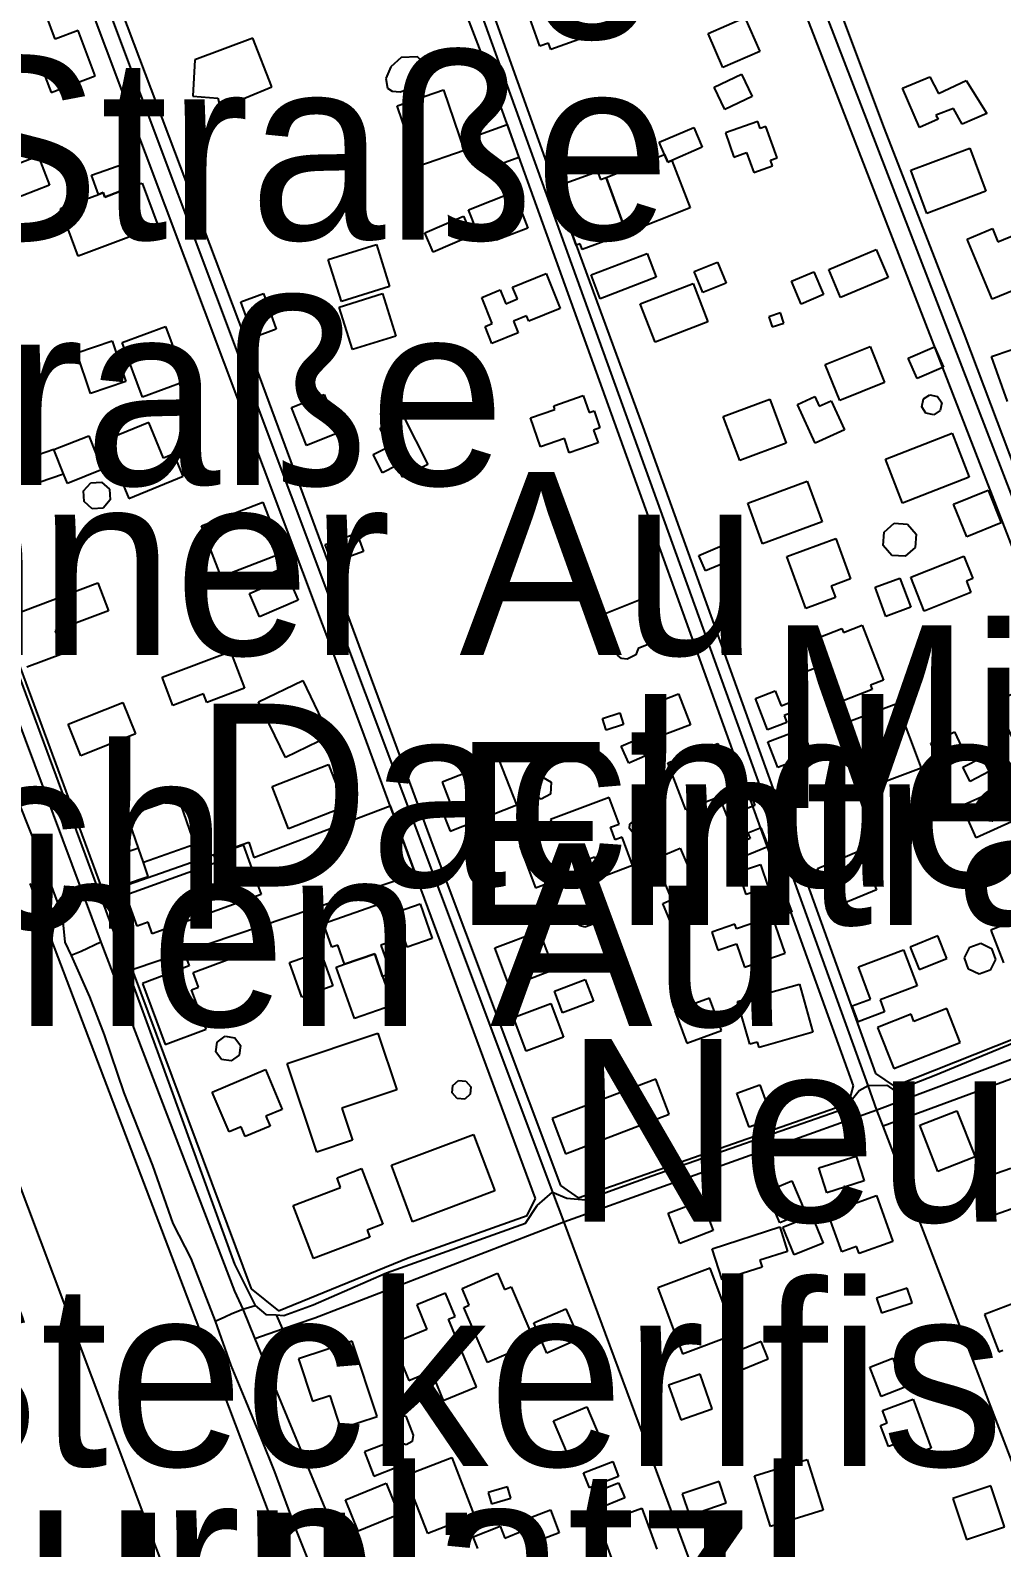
# Model space of a CAD drawing. Extents: x -3657 to 4700, y -7332 to 8131.
# Drawn here: x 1383.2 to 1614.1, y 2759.5 to 3119.9 of the extents above; entities that cross this region are included whole.
import ezdxf

# ---------------------------------------------------------------- set-up
doc = ezdxf.new("R2010")
doc.units = 0
for name, color, linetype in [('OSM_BUILDING_DETACHED', 9, 'CONTINUOUS'), ('OSM_BUILDING_GARAGE', 9, 'CONTINUOUS'), ('OSM_BUILDING_HOUSE', 9, 'CONTINUOUS'), ('OSM_BUILDING_SEMIDETACHED_HOUSE', 9, 'CONTINUOUS'), ('OSM_BUILDING_YES', 9, 'CONTINUOUS'), ('OSM_HIGHWAY_FOOTWAY', 8, 'CONTINUOUS'), ('OSM_HIGHWAY_RESIDENTIAL', 8, 'CONTINUOUS'), ('OSM_HIGHWAY_TERTIARY', 8, 'CONTINUOUS'), ('OSM_LABELS', 8, 'CONTINUOUS'), ('OSM_LANDUSE_COMMERCIAL', 3, 'CONTINUOUS'), ('OSM_LEISURE_GARDEN', 3, 'CONTINUOUS'), ('OSM_LEISURE_SWIMMING_POOL', 3, 'CONTINUOUS'), ('OSM_NATURAL_WATER', 4, 'CONTINUOUS'), ('OSM_WATERWAY_DRAIN', 4, 'CONTINUOUS'), ('OSM_WATERWAY_RIVER', 4, 'CONTINUOUS')]:
    doc.layers.add(name, color=color, linetype=linetype)

msp = doc.modelspace()

# ---------------------------------------------------------------- linework, layer by layer
at = {"layer": 'OSM_BUILDING_DETACHED'}
for p, q in [((1399.388716, 3080.882725), (1400.556723, 3081.316385)), ((1400.556723, 3081.316385), (1400.951115, 3080.271153)), ((1400.951115, 3080.271153), (1408.945138, 3083.295655)), ((1408.945138, 3083.295655), (1409.794597, 3083.573642)), ((1409.794597, 3083.573642), (1413.617166, 3073.33259)), ((1390.416298, 3077.535758), (1399.388716, 3080.882725)), ((1394.625674, 3066.249473), (1390.416298, 3077.535758)), ((1413.617166, 3073.33259), (1394.625674, 3066.249473)), ((1406.222316, 2933.404894), (1418.372623, 2937.641421)), ((1418.372623, 2937.641421), (1422.255867, 2926.510808)), ((1408.937553, 2925.61013), (1406.222316, 2933.404894)), ((1422.255867, 2926.510808), (1410.090391, 2922.263162)), ((1410.090391, 2922.263162), (1408.937553, 2925.61013)), ((1469.02924, 2850.375642), (1488.559229, 2857.681149)), ((1488.559229, 2857.681149), (1493.595311, 2844.237682)), ((1474.065323, 2836.932176), (1469.02924, 2850.375642)), ((1493.595311, 2844.237682), (1474.065323, 2836.932176))]:
    msp.add_line(p, q, dxfattribs=at)
at = {"layer": 'OSM_BUILDING_GARAGE'}
for p, q in [((1532.67804, 3093.292079), (1540.876843, 3096.828078)), ((1540.876843, 3096.828078), (1542.917063, 3092.102293)), ((1533.937061, 3090.378772), (1532.67804, 3093.292079)), ((1542.917063, 3092.102293), (1535.658734, 3088.966596)), ((1397.765641, 3085.463956), (1407.003515, 3088.677489)), ((1407.003515, 3088.677489), (1408.945138, 3083.295655)), ((1534.725845, 3088.566295), (1533.937061, 3090.378772)), ((1535.658734, 3088.966596), (1534.725845, 3088.566295)), ((1399.388716, 3080.882725), (1397.765641, 3085.463956)), ((1400.556723, 3081.316385), (1399.388716, 3080.882725)), ((1400.951115, 3080.271153), (1400.556723, 3081.316385)), ((1408.945138, 3083.295655), (1400.951115, 3080.271153)), ((1516.507969, 3061.812795), (1529.818698, 3066.883284)), ((1529.818698, 3066.883284), (1531.98027, 3061.212343)), ((1518.677125, 3056.130734), (1516.507969, 3061.812795)), ((1531.98027, 3061.212343), (1518.677125, 3056.130734)), ((1408.937553, 2925.61013), (1403.56017, 2923.764294)), ((1403.56017, 2923.764294), (1405.865846, 2917.081479)), ((1410.090391, 2922.263162), (1408.937553, 2925.61013)), ((1405.865846, 2917.081479), (1411.235645, 2918.927314)), ((1411.235645, 2918.927314), (1410.090391, 2922.263162)), ((1551.115866, 2867.488541), (1556.599431, 2869.467811)), ((1556.599431, 2869.467811), (1559.519449, 2861.395059)), ((1554.043468, 2859.41579), (1551.115866, 2867.488541)), ((1559.519449, 2861.395059), (1554.043468, 2859.41579))]:
    msp.add_line(p, q, dxfattribs=at)
at = {"layer": 'OSM_BUILDING_HOUSE'}
for p, q in [((1590.494389, 3106.101734), (1596.986688, 3108.792652)), ((1596.986688, 3108.792652), (1599.08, 3104.88971)), ((1599.08, 3104.88971), (1605.648143, 3107.980929)), ((1605.648143, 3107.980929), (1610.578043, 3100.074969)), ((1594.536907, 3096.750241), (1590.494389, 3106.101734)), ((1602.59919, 3101.320353), (1598.397398, 3099.719146)), ((1598.397398, 3099.719146), (1598.951064, 3098.807347)), ((1604.700085, 3097.606442), (1602.59919, 3101.320353)), ((1610.578043, 3100.074969), (1604.700085, 3097.606442)), ((1598.951064, 3098.807347), (1594.536907, 3096.750241))]:
    msp.add_line(p, q, dxfattribs=at)
at = {"layer": 'OSM_BUILDING_SEMIDETACHED_HOUSE'}
for p, q in [((1520.042328, 3084.952459), (1533.937061, 3090.378772)), ((1533.937061, 3090.378772), (1534.725845, 3088.566295)), ((1534.725845, 3088.566295), (1535.658734, 3088.966596)), ((1535.658734, 3088.966596), (1540.027383, 3077.680311)), ((1509.45442, 3083.240058), (1518.04003, 3086.375754)), ((1518.04003, 3086.375754), (1518.7378, 3084.474321)), ((1518.7378, 3084.474321), (1520.042328, 3084.952459)), ((1520.042328, 3084.952459), (1524.888798, 3071.686905)), ((1524.888798, 3071.686905), (1520.042328, 3084.952459)), ((1510.523829, 3080.32675), (1509.45442, 3083.240058)), ((1508.969014, 3079.759656), (1510.523829, 3080.32675)), ((1512.97361, 3068.829195), (1508.969014, 3079.759656)), ((1540.027383, 3077.680311), (1524.888798, 3071.686905)), ((1524.888798, 3071.686905), (1514.407073, 3067.85068)), ((1513.921667, 3069.173899), (1512.97361, 3068.829195)), ((1514.407073, 3067.85068), (1513.921667, 3069.173899))]:
    msp.add_line(p, q, dxfattribs=at)
at = {"layer": 'OSM_BUILDING_YES'}
for p, q in [((1511.380873, 3127.362204), (1514.710451, 3118.099667)), ((1389.134524, 3117.777202), (1386.836433, 3123.926281)), ((1504.319739, 3116.131517), (1501.551411, 3123.837325)), ((1544.282266, 3119.078182), (1553.065072, 3122.903288)), ((1553.065072, 3122.903288), (1556.584263, 3114.841656)), ((1394.572583, 3119.823188), (1389.134524, 3117.777202)), ((1398.622686, 3109.026161), (1394.572583, 3119.823188)), ((1436.097509, 3118.04407), (1422.278621, 3112.840147)), ((1440.648186, 3106.479797), (1436.097509, 3118.04407)), ((1514.710451, 3118.099667), (1506.913625, 3115.297555)), ((1547.801456, 3111.01655), (1544.282266, 3119.078182)), ((1382.505705, 3112.651116), (1384.955486, 3113.574034)), ((1384.955486, 3113.574034), (1388.133376, 3105.089861)), ((1506.352375, 3116.854284), (1504.319739, 3116.131517)), ((1506.913625, 3115.297555), (1506.352375, 3116.854284)), ((1556.584263, 3114.841656), (1547.801456, 3111.01655)), ((1422.278621, 3112.840147), (1421.846306, 3104.23366)), ((1388.133376, 3105.089861), (1398.622686, 3109.026161)), ((1428.429619, 3101.342592), (1440.648186, 3106.479797)), ((1545.746067, 3106.357483), (1552.245951, 3109.459821)), ((1548.271693, 3101.064604), (1545.746067, 3106.357483)), ((1552.245951, 3109.459821), (1554.779161, 3104.166943)), ((1421.846306, 3104.23366), (1427.777355, 3103.733283)), ((1427.777355, 3103.733283), (1428.429619, 3101.342592)), ((1470.386859, 3101.965283), (1481.407081, 3105.734791)), ((1481.407081, 3105.734791), (1486.35215, 3091.30169)), ((1554.779161, 3104.166943), (1548.271693, 3101.064604)), ((1475.339512, 3087.521062), (1470.386859, 3101.965283)), ((1489.097725, 3094.848808), (1496.507744, 3097.517486)), ((1496.507744, 3097.517486), (1499.336748, 3089.644885)), ((1556.12161, 3098.229134), (1548.408213, 3095.504858)), ((1548.408213, 3095.504858), (1550.440849, 3089.75608)), ((1556.705614, 3096.583449), (1556.12161, 3098.229134)), ((1558.055648, 3097.061587), (1556.705614, 3096.583449)), ((1560.695041, 3089.589288), (1558.055648, 3097.061587)), ((1491.919145, 3086.987327), (1489.097725, 3094.848808)), ((1592.458765, 3086.653742), (1606.497603, 3091.902142)), ((1606.497603, 3091.902142), (1610.33534, 3081.64997)), ((1375.315636, 3086.331277), (1385.054084, 3090.089665)), ((1385.054084, 3090.089665), (1387.761737, 3083.084385)), ((1486.35215, 3091.30169), (1475.339512, 3087.521062)), ((1499.336748, 3089.644885), (1491.919145, 3086.987327)), ((1550.440849, 3089.75608), (1553.459464, 3090.823552)), ((1553.459464, 3090.823552), (1555.13563, 3086.075528)), ((1559.125057, 3089.044433), (1560.695041, 3089.589288)), ((1559.618047, 3087.665616), (1559.125057, 3089.044433)), ((1555.13563, 3086.075528), (1559.618047, 3087.665616)), ((1596.296502, 3076.40157), (1592.458765, 3086.653742)), ((1387.761737, 3083.084385), (1378.015704, 3079.325996)), ((1487.33813, 3077.246651), (1498.108065, 3081.472058)), ((1498.108065, 3081.472058), (1501.475566, 3072.910049)), ((1610.33534, 3081.64997), (1596.296502, 3076.40157)), ((1476.970172, 3071.775861), (1486.14737, 3075.74552)), ((1486.14737, 3075.74552), (1488.149668, 3071.119811)), ((1489.31009, 3072.22064), (1487.33813, 3077.246651)), ((1478.972469, 3067.150152), (1476.970172, 3071.775861)), ((1488.149668, 3071.119811), (1478.972469, 3067.150152)), ((1492.662422, 3073.53274), (1489.31009, 3072.22064)), ((1494.050379, 3069.996742), (1492.662422, 3073.53274)), ((1501.475566, 3072.910049), (1494.050379, 3069.996742)), ((1605.852924, 3070.274729), (1611.874986, 3072.787734)), ((1611.806726, 3055.997301), (1605.852924, 3070.274729)), ((1611.874986, 3072.787734), (1613.187098, 3069.640918)), ((1613.187098, 3069.640918), (1617.59367, 3071.475634)), ((1454.042345, 3065.42663), (1465.517635, 3068.984868)), ((1465.517635, 3068.984868), (1468.612095, 3059.010683)), ((1572.959115, 3063.069298), (1584.244793, 3067.83956)), ((1584.244793, 3067.83956), (1587.066213, 3061.156745)), ((1457.136805, 3055.452445), (1454.042345, 3065.42663)), ((1541.020948, 3062.557801), (1546.534851, 3064.826178)), ((1546.534851, 3064.826178), (1548.575071, 3059.855764)), ((1575.780534, 3056.386483), (1572.959115, 3063.069298)), ((1497.850194, 3058.85501), (1505.798709, 3062.090783)), ((1505.798709, 3062.090783), (1509.158626, 3053.840119)), ((1528.188039, 3054.90759), (1540.717569, 3059.73345)), ((1540.717569, 3059.73345), (1544.22159, 3050.615466)), ((1543.068752, 3057.587388), (1541.020948, 3062.557801)), ((1548.575071, 3059.855764), (1543.068752, 3057.587388)), ((1564.115633, 3060.278305), (1569.409587, 3062.524443)), ((1566.421309, 3054.851993), (1564.115633, 3060.278305)), ((1569.409587, 3062.524443), (1571.715263, 3057.09813)), ((1587.066213, 3061.156745), (1575.780534, 3056.386483)), ((1622.23536, 3060.333903), (1611.806726, 3055.997301)), ((1433.27609, 3055.407967), (1438.607966, 3057.342759)), ((1438.607966, 3057.342759), (1441.679673, 3048.858586)), ((1456.6514, 3054.140345), (1466.913176, 3057.342759)), ((1468.612095, 3059.010683), (1457.136805, 3055.452445)), ((1466.913176, 3057.342759), (1470.075896, 3047.24626)), ((1490.493266, 3056.408722), (1494.892254, 3058.21008)), ((1493.018892, 3050.215164), (1490.493266, 3056.408722)), ((1494.892254, 3058.21008), (1496.21195, 3054.952068)), ((1496.21195, 3054.952068), (1498.972694, 3056.086256)), ((1498.972694, 3056.086256), (1497.850194, 3058.85501)), ((1571.715263, 3057.09813), (1566.421309, 3054.851993)), ((1436.347796, 3046.934914), (1433.27609, 3055.407967)), ((1459.81412, 3044.032726), (1456.6514, 3054.140345)), ((1501.179772, 3052.07212), (1498.070143, 3050.804497)), ((1501.695516, 3050.804497), (1501.179772, 3052.07212)), ((1509.158626, 3053.840119), (1501.695516, 3050.804497)), ((1531.69206, 3045.800726), (1528.188039, 3054.90759)), ((1561.529331, 3052.772648), (1558.715496, 3051.84973)), ((1562.3257, 3050.348598), (1561.529331, 3052.772648)), ((1405.084647, 3045.70065), (1415.338838, 3049.514636)), ((1415.338838, 3049.514636), (1420.154971, 3036.571547)), ((1441.679673, 3048.858586), (1436.347796, 3046.934914)), ((1491.28205, 3049.514636), (1493.018892, 3050.215164)), ((1492.927878, 3045.48938), (1491.28205, 3049.514636)), ((1498.070143, 3050.804497), (1499.192643, 3048.046863)), ((1544.22159, 3050.615466), (1531.69206, 3045.800726)), ((1558.715496, 3051.84973), (1559.511865, 3049.42568)), ((1559.511865, 3049.42568), (1562.3257, 3050.348598)), ((1394.238867, 3043.265481), (1402.650035, 3046.14543)), ((1402.650035, 3046.14543), (1405.95686, 3036.49371)), ((1409.90078, 3032.757561), (1405.084647, 3045.70065)), ((1470.075896, 3047.24626), (1459.81412, 3044.032726)), ((1499.192643, 3048.046863), (1492.927878, 3045.48938)), ((1397.545692, 3033.613762), (1394.238867, 3043.265481)), ((1572.132408, 3040.474489), (1582.788577, 3044.766613)), ((1582.788577, 3044.766613), (1586.231922, 3036.226843)), ((1591.852008, 3041.98674), (1598.147111, 3044.722135)), ((1593.960488, 3037.16088), (1591.852008, 3041.98674)), ((1598.147111, 3044.722135), (1600.248007, 3039.907395)), ((1611.692959, 3042.387042), (1616.357403, 3044.021607)), ((1615.454852, 3031.67897), (1611.692959, 3042.387042)), ((1575.575754, 3031.934718), (1572.132408, 3040.474489)), ((1600.248007, 3039.907395), (1593.960488, 3037.16088)), ((1405.95686, 3036.49371), (1397.545692, 3033.613762)), ((1420.154971, 3036.571547), (1409.90078, 3032.757561)), ((1586.231922, 3036.226843), (1575.575754, 3031.934718)), ((1445.251954, 3030.277914), (1453.071534, 3033.369133)), ((1453.071534, 3033.369133), (1456.643815, 3024.351224)), ((1507.603811, 3030.700455), (1514.627022, 3033.124504)), ((1507.899605, 3029.855373), (1507.603811, 3030.700455)), ((1514.627022, 3033.124504), (1516.022563, 3029.099248)), ((1547.915223, 3028.131852), (1558.94303, 3032.257184)), ((1558.94303, 3032.257184), (1562.849028, 3021.838219)), ((1565.571849, 3031.02292), (1569.682627, 3032.879875)), ((1569.712965, 3021.860458), (1565.571849, 3031.02292)), ((1569.682627, 3032.879875), (1570.714114, 3030.600379)), ((1570.714114, 3030.600379), (1573.58104, 3031.89024)), ((1573.58104, 3031.89024), (1576.69067, 3025.007274)), ((1448.816651, 3021.260005), (1445.251954, 3030.277914)), ((1466.329172, 3025.351979), (1471.911336, 3028.187449)), ((1471.911336, 3028.187449), (1477.705864, 3016.76773)), ((1502.082323, 3027.842745), (1507.899605, 3029.855373)), ((1504.463844, 3020.982018), (1502.082323, 3027.842745)), ((1516.022563, 3029.099248), (1517.205739, 3029.510669)), ((1517.205739, 3029.510669), (1518.608864, 3025.463174)), ((1551.813636, 3017.712887), (1547.915223, 3028.131852)), ((1388.83873, 3020.29261), (1397.113378, 3023.595099)), ((1397.113378, 3023.595099), (1400.321605, 3015.555706)), ((1411.356996, 3026.730796), (1400.966284, 3022.494269)), ((1414.83068, 3018.246623), (1411.356996, 3026.730796)), ((1456.643815, 3024.351224), (1448.816651, 3021.260005)), ((1468.498328, 3021.070974), (1466.329172, 3025.351979)), ((1518.608864, 3025.463174), (1517.084388, 3024.940558)), ((1517.084388, 3024.940558), (1518.138628, 3021.893817)), ((1576.69067, 3025.007274), (1569.712965, 3021.860458)), ((1586.459456, 3017.990875), (1602.318565, 3024.162193)), ((1602.318565, 3024.162193), (1606.383836, 3013.720989)), ((1388.83873, 3020.29261), (1383.324827, 3018.380057)), ((1391.136822, 3014.543832), (1388.83873, 3020.29261)), ((1391.136822, 3014.543832), (1388.83873, 3020.29261)), ((1400.966284, 3022.494269), (1406.609123, 3008.683859)), ((1464.683344, 3019.136182), (1468.498328, 3021.070974)), ((1510.137021, 3022.950168), (1504.463844, 3020.982018)), ((1511.320197, 3019.536484), (1510.137021, 3022.950168)), ((1518.138628, 3021.893817), (1511.320197, 3019.536484)), ((1562.849028, 3021.838219), (1551.813636, 3017.712887)), ((1383.324827, 3018.380057), (1385.357463, 3012.531204)), ((1417.333552, 3019.269616), (1414.83068, 3018.246623)), ((1419.510292, 3013.954499), (1417.333552, 3019.269616)), ((1466.898007, 3014.777341), (1464.683344, 3019.136182)), ((1470.295846, 3016.500863), (1466.898007, 3014.777341)), ((1471.706555, 3013.720989), (1470.295846, 3016.500863)), ((1477.705864, 3016.76773), (1471.706555, 3013.720989)), ((1590.524727, 3007.549671), (1586.459456, 3017.990875)), ((1385.357463, 3012.531204), (1391.136822, 3014.543832)), ((1392.054542, 3012.253216), (1391.136822, 3014.543832)), ((1400.321605, 3015.555706), (1392.054542, 3012.253216)), ((1406.609123, 3008.683859), (1419.510292, 3013.954499)), ((1553.709752, 3007.549671), (1567.854772, 3012.764713)), ((1567.854772, 3012.764713), (1571.396716, 3003.168591)), ((1606.383836, 3013.720989), (1590.524727, 3007.549671)), ((1602.644696, 3007.327281), (1610.82833, 3010.62977)), ((1610.82833, 3010.62977), (1613.945544, 3002.890604)), ((1423.901695, 3002.156717), (1438.448692, 3007.805419)), ((1438.448692, 3007.805419), (1443.143474, 2995.72965)), ((1557.251695, 2997.942429), (1553.709752, 3007.549671)), ((1605.76191, 2999.599234), (1602.644696, 3007.327281)), ((1428.596477, 2990.080948), (1423.901695, 3002.156717)), ((1571.396716, 3003.168591), (1557.251695, 2997.942429)), ((1613.945544, 3002.890604), (1605.76191, 2999.599234)), ((1453.321821, 2997.764517), (1460.784931, 3000.466554)), ((1460.784931, 3000.466554), (1462.377668, 2996.085474)), ((1563.008301, 2994.895688), (1574.665618, 2999.154454)), ((1574.665618, 2999.154454), (1578.177224, 2989.569451)), ((1443.143474, 2995.72965), (1428.596477, 2990.080948)), ((1454.922142, 2993.372318), (1453.321821, 2997.764517)), ((1462.377668, 2996.085474), (1454.922142, 2993.372318)), ((1542.105526, 2995.173676), (1547.664936, 2997.49765)), ((1543.652756, 2991.482004), (1542.105526, 2995.173676)), ((1547.664936, 2997.49765), (1549.212166, 2993.805978)), ((1567.521056, 2982.553051), (1563.008301, 2994.895688)), ((1592.473934, 2990.03647), (1605.086893, 2995.006883)), ((1605.086893, 2995.006883), (1607.202958, 2989.647288)), ((1438.524537, 2990.136545), (1443.492359, 2992.304847)), ((1443.492359, 2992.304847), (1446.867444, 2984.55456)), ((1549.212166, 2993.805978), (1543.652756, 2991.482004)), ((1377.864015, 2980.596021), (1399.290118, 2988.646533)), ((1399.290118, 2988.646533), (1401.785406, 2982.008196)), ((1435.293556, 2986.10017), (1439.487763, 2987.923766)), ((1439.487763, 2987.923766), (1438.524537, 2990.136545)), ((1578.177224, 2989.569451), (1573.58104, 2987.890408)), ((1573.58104, 2987.890408), (1574.589774, 2985.132774)), ((1583.971753, 2987.590182), (1589.857295, 2989.780722)), ((1586.573223, 2980.640499), (1583.971753, 2987.590182)), ((1589.857295, 2989.780722), (1592.458765, 2982.842158)), ((1595.651823, 2981.963718), (1592.473934, 2990.03647)), ((1607.202958, 2989.647288), (1605.678481, 2989.046835)), ((1605.678481, 2989.046835), (1606.74789, 2986.333679)), ((1437.705415, 2980.562662), (1435.293556, 2986.10017)), ((1446.867444, 2984.55456), (1437.705415, 2980.562662)), ((1519.465909, 2981.196473), (1530.129661, 2985.488598)), ((1530.129661, 2985.488598), (1534.103919, 2975.636727)), ((1574.589774, 2985.132774), (1567.521056, 2982.553051)), ((1606.74789, 2986.333679), (1595.651823, 2981.963718)), ((1401.785406, 2982.008196), (1389.096602, 2977.237934)), ((1522.757565, 2972.345357), (1519.465909, 2981.196473)), ((1592.458765, 2982.842158), (1586.573223, 2980.640499)), ((1389.096602, 2977.237934), (1391.106484, 2971.889458)), ((1565.571849, 2973.668577), (1576.099082, 2977.77167)), ((1576.099082, 2977.77167), (1576.463136, 2976.848752)), ((1576.463136, 2976.848752), (1580.915215, 2978.583393)), ((1580.915215, 2978.583393), (1585.981635, 2965.551347)), ((1527.672296, 2973.068124), (1527.148968, 2971.544754)), ((1534.103919, 2975.636727), (1527.672296, 2973.068124)), ((1567.923032, 2967.652931), (1565.571849, 2973.668577)), ((1391.106484, 2971.889458), (1382.369185, 2968.609208)), ((1414.565223, 2966.240756), (1430.795971, 2972.367596)), ((1430.795971, 2972.367596), (1434.095211, 2963.627675)), ((1522.772734, 2971.500276), (1522.757565, 2972.345357)), ((1523.73596, 2970.699672), (1522.772734, 2971.500276)), ((1525.101163, 2970.543999), (1523.73596, 2970.699672)), ((1527.148968, 2971.544754), (1525.101163, 2970.543999)), ((1417.098434, 2959.524582), (1414.565223, 2966.240756)), ((1571.487729, 2969.031748), (1567.923032, 2967.652931)), ((1574.968997, 2960.091676), (1571.487729, 2969.031748)), ((1424.394685, 2962.271097), (1417.098434, 2959.524582)), ((1425.153131, 2960.258469), (1424.394685, 2962.271097)), ((1434.095211, 2963.627675), (1425.153131, 2960.258469)), ((1437.42479, 2960.391903), (1447.952022, 2965.48463)), ((1447.952022, 2965.48463), (1454.360892, 2952.263553)), ((1529.560827, 2959.313312), (1537.281808, 2962.271097)), ((1537.281808, 2962.271097), (1540.103228, 2954.921112)), ((1583.281567, 2963.327449), (1574.968997, 2960.091676)), ((1585.981635, 2965.551347), (1582.887175, 2964.350442)), ((1582.887175, 2964.350442), (1583.281567, 2963.327449)), ((1612.656185, 2960.4475), (1619.70215, 2963.694392)), ((1392.198647, 2955.121263), (1405.198414, 2960.269588)), ((1405.198414, 2960.269588), (1408.179107, 2952.763931)), ((1443.83366, 2947.170826), (1437.42479, 2960.391903)), ((1532.382246, 2951.963327), (1529.560827, 2959.313312)), ((1575.871548, 2955.043427), (1589.15194, 2960.01384)), ((1589.15194, 2960.01384), (1594.908546, 2944.65782)), ((1616.60769, 2951.874371), (1612.656185, 2960.4475)), ((1395.186925, 2947.604486), (1392.198647, 2955.121263)), ((1519.200452, 2956.433363), (1523.326399, 2957.778822)), ((1520.103003, 2953.675729), (1519.200452, 2956.433363)), ((1524.22895, 2955.021188), (1520.103003, 2953.675729)), ((1523.326399, 2957.778822), (1524.22895, 2955.021188)), ((1540.103228, 2954.921112), (1532.382246, 2951.963327)), ((1581.628154, 2939.687407), (1575.871548, 2955.043427)), ((1408.179107, 2952.763931), (1395.186925, 2947.604486)), ((1454.360892, 2952.263553), (1443.83366, 2947.170826)), ((1523.652531, 2949.839504), (1527.505438, 2951.551906)), ((1527.505438, 2951.551906), (1529.287786, 2947.52665)), ((1558.5183, 2950.895856), (1566.618505, 2953.975955)), ((1566.618505, 2953.975955), (1568.93935, 2947.893593)), ((1597.199053, 2950.573391), (1602.864646, 2953.264308)), ((1602.864646, 2953.264308), (1605.663312, 2947.370977)), ((1525.43488, 2945.825367), (1523.652531, 2949.839504)), ((1534.725845, 2945.936562), (1546.580358, 2950.495554)), ((1546.580358, 2950.495554), (1550.486356, 2940.343457)), ((1560.839145, 2944.802374), (1558.5183, 2950.895856)), ((1568.93935, 2947.893593), (1560.839145, 2944.802374)), ((1599.997719, 2944.680059), (1597.199053, 2950.573391)), ((1440.663355, 2940.28786), (1454.065098, 2945.502902)), ((1454.065098, 2945.502902), (1457.971096, 2935.47312)), ((1494.641967, 2946.603732), (1481.096119, 2941.277495)), ((1498.851343, 2935.90678), (1494.641967, 2946.603732)), ((1529.287786, 2947.52665), (1525.43488, 2945.825367)), ((1539.026234, 2934.772592), (1534.725845, 2945.936562)), ((1594.908546, 2944.65782), (1581.628154, 2939.687407)), ((1605.663312, 2947.370977), (1599.997719, 2944.680059)), ((1604.859359, 2944.846852), (1609.394867, 2947.193065)), ((1606.588616, 2941.499885), (1604.859359, 2944.846852)), ((1609.394867, 2947.193065), (1611.124124, 2943.834978)), ((1481.096119, 2941.277495), (1483.181845, 2935.962377)), ((1502.340195, 2941.277495), (1504.691378, 2942.68967)), ((1502.416039, 2938.842326), (1502.340195, 2941.277495)), ((1504.691378, 2942.68967), (1506.966716, 2941.355331)), ((1506.966716, 2941.355331), (1506.883287, 2938.453144)), ((1550.486356, 2940.343457), (1553.2471, 2941.399809)), ((1553.2471, 2941.399809), (1555.416255, 2935.773346)), ((1611.124124, 2943.834978), (1606.588616, 2941.499885)), ((1444.569353, 2930.258077), (1440.663355, 2940.28786)), ((1504.615533, 2937.285597), (1502.416039, 2938.842326)), ((1506.883287, 2938.453144), (1504.615533, 2937.285597)), ((1520.770436, 2937.685899), (1506.852949, 2932.448618)), ((1523.151957, 2931.358907), (1520.770436, 2937.685899)), ((1547.035426, 2937.841571), (1539.026234, 2934.772592)), ((1548.81019, 2933.226982), (1547.035426, 2937.841571)), ((1604.586318, 2935.762226), (1613.839361, 2939.909797)), ((1613.839361, 2939.909797), (1617.275122, 2932.270706)), ((1457.971096, 2935.47312), (1444.569353, 2930.258077)), ((1483.181845, 2935.962377), (1480.845831, 2935.050579)), ((1480.845831, 2935.050579), (1482.961896, 2929.668744)), ((1482.961896, 2929.668744), (1498.851343, 2935.90678)), ((1555.416255, 2935.773346), (1548.81019, 2933.226982)), ((1608.022079, 2928.123135), (1604.586318, 2935.762226)), ((1506.852949, 2932.448618), (1508.028541, 2929.32404)), ((1521.111737, 2930.591662), (1523.151957, 2931.358907)), ((1522.226653, 2927.633877), (1521.111737, 2930.591662)), ((1556.917979, 2930.469348), (1553.770427, 2929.212845)), ((1558.677574, 2926.077148), (1556.917979, 2930.469348)), ((1617.275122, 2932.270706), (1608.022079, 2928.123135)), ((1426.874804, 2923.931086), (1433.799417, 2926.432972)), ((1433.799417, 2926.432972), (1438.077054, 2914.601832)), ((1508.028541, 2929.32404), (1499.52636, 2926.121626)), ((1499.52636, 2926.121626), (1503.242746, 2916.258636)), ((1523.849727, 2928.256569), (1522.226653, 2927.633877)), ((1526.345015, 2921.629351), (1523.849727, 2928.256569)), ((1554.286171, 2927.934104), (1551.222048, 2926.69984)), ((1551.222048, 2926.69984), (1552.473484, 2923.586382)), ((1552.473484, 2923.586382), (1558.677574, 2926.077148)), ((1553.770427, 2929.212845), (1554.286171, 2927.934104)), ((1405.903769, 2914.579593), (1427.443639, 2922.352118)), ((1427.443639, 2922.352118), (1426.874804, 2923.931086)), ((1512.647478, 2921.818383), (1517.273999, 2923.564143)), ((1517.273999, 2923.564143), (1519.041179, 2918.871717)), ((1531.616216, 2923.141602), (1537.691369, 2925.676847)), ((1535.666318, 2913.423166), (1531.616216, 2923.141602)), ((1537.691369, 2925.676847), (1540.490035, 2918.971792)), ((1570.296969, 2920.817628), (1582.136313, 2925.776922)), ((1582.136313, 2925.776922), (1584.737783, 2919.583365)), ((1503.242746, 2916.258636), (1513.31491, 2920.050383)), ((1513.31491, 2920.050383), (1512.647478, 2921.818383)), ((1519.041179, 2918.871717), (1526.345015, 2921.629351)), ((1540.490035, 2918.971792), (1539.86811, 2918.716044)), ((1551.517842, 2920.017025), (1556.758705, 2921.773905)), ((1553.330529, 2914.624071), (1551.517842, 2920.017025)), ((1556.758705, 2921.773905), (1558.571391, 2916.39207)), ((1574.195382, 2911.521732), (1570.296969, 2920.817628)), ((1584.737783, 2919.583365), (1583.01611, 2918.860598)), ((1583.01611, 2918.860598), (1584.320638, 2915.758259)), ((1539.86811, 2918.716044), (1541.081623, 2915.802737)), ((1541.081623, 2915.802737), (1540.444529, 2915.535869)), ((1540.444529, 2915.535869), (1543.197688, 2908.930891)), ((1558.571391, 2916.39207), (1553.330529, 2914.624071)), ((1584.320638, 2915.758259), (1574.195382, 2911.521732)), ((1408.603837, 2907.096174), (1405.903769, 2914.579593)), ((1438.077054, 2914.601832), (1412.21404, 2905.261458)), ((1452.889507, 2907.774463), (1466.207821, 2912.400172)), ((1466.207821, 2912.400172), (1467.254477, 2909.38679)), ((1467.254477, 2909.38679), (1475.878009, 2912.389053)), ((1475.878009, 2912.389053), (1478.722182, 2904.205106)), ((1533.535084, 2912.533606), (1535.666318, 2913.423166)), ((1536.250322, 2906.028703), (1533.535084, 2912.533606)), ((1562.773183, 2914.501756), (1558.070817, 2912.945027)), ((1558.070817, 2912.945027), (1559.6408, 2909.38679)), ((1564.259737, 2910.432022), (1562.773183, 2914.501756)), ((1411.205307, 2908.030212), (1408.603837, 2907.096174)), ((1412.21404, 2905.261458), (1411.205307, 2908.030212)), ((1543.197688, 2908.930891), (1536.250322, 2906.028703)), ((1559.6408, 2909.38679), (1551.024852, 2906.462363)), ((1559.6408, 2909.38679), (1564.259737, 2910.432022)), ((1562.606325, 2900.669108), (1559.6408, 2909.38679)), ((1454.869051, 2902.092403), (1452.889507, 2907.774463)), ((1471.979596, 2904.516452), (1466.533953, 2902.626138)), ((1472.806302, 2902.148), (1471.979596, 2904.516452)), ((1493.61048, 2901.93673), (1504.137712, 2905.939747)), ((1504.137712, 2905.939747), (1507.649318, 2896.721688)), ((1550.645629, 2907.574312), (1545.184817, 2905.717357)), ((1545.184817, 2905.717357), (1546.633449, 2901.447472)), ((1551.024852, 2906.462363), (1550.645629, 2907.574312)), ((1598.920726, 2904.78332), (1592.360167, 2902.15912)), ((1601.05196, 2899.445963), (1598.920726, 2904.78332)), ((1615.257656, 2907.641029), (1611.526101, 2906.195495)), ((1611.526101, 2906.195495), (1614.537132, 2898.42297)), ((1428.558555, 2902.948604), (1420.162556, 2899.824026)), ((1429.984433, 2899.123498), (1428.558555, 2902.948604)), ((1444.789302, 2898.456328), (1452.206905, 2901.102768)), ((1452.206905, 2901.102768), (1455.134507, 2892.918821)), ((1456.302514, 2902.59278), (1454.869051, 2902.092403)), ((1457.872498, 2898.078266), (1456.302514, 2902.59278)), ((1466.533953, 2902.626138), (1468.877551, 2895.876606)), ((1478.722182, 2904.205106), (1472.806302, 2902.148)), ((1497.122085, 2892.71867), (1493.61048, 2901.93673)), ((1546.633449, 2901.447472), (1551.05519, 2902.948604)), ((1551.05519, 2902.948604), (1552.943721, 2897.388857)), ((1580.035417, 2897.466694), (1590.744677, 2901.49195)), ((1590.744677, 2901.49195), (1593.960488, 2892.94106)), ((1592.360167, 2902.15912), (1594.4914, 2896.821763)), ((1420.974093, 2897.666844), (1409.855273, 2893.519274)), ((1420.162556, 2899.824026), (1420.974093, 2897.666844)), ((1421.891813, 2896.098996), (1429.984433, 2899.123498)), ((1447.70932, 2890.272382), (1444.789302, 2898.456328)), ((1455.946045, 2897.366618), (1457.872498, 2898.078266)), ((1460.299525, 2885.157415), (1455.946045, 2897.366618)), ((1457.872498, 2898.078266), (1465.062567, 2900.580152)), ((1465.062567, 2900.580152), (1457.872498, 2898.078266)), ((1465.062567, 2900.580152), (1466.935929, 2895.198317)), ((1466.935929, 2895.198317), (1465.062567, 2900.580152)), ((1552.943721, 2897.388857), (1562.606325, 2900.669108)), ((1582.917512, 2889.805363), (1580.035417, 2897.466694)), ((1594.4914, 2896.821763), (1601.05196, 2899.445963)), ((1409.855273, 2893.519274), (1415.255409, 2879.052814)), ((1423.188756, 2892.629714), (1421.891813, 2896.098996)), ((1468.877551, 2895.876606), (1466.935929, 2895.198317)), ((1466.935929, 2895.198317), (1469.38571, 2888.393188)), ((1507.649318, 2896.721688), (1497.122085, 2892.71867)), ((1507.763085, 2891.673438), (1515.074505, 2894.47555)), ((1515.074505, 2894.47555), (1517.046465, 2889.338344)), ((1421.535343, 2892.007023), (1423.188756, 2892.629714)), ((1425.009027, 2882.688888), (1421.535343, 2892.007023)), ((1455.134507, 2892.918821), (1447.70932, 2890.272382)), ((1509.735045, 2886.525113), (1507.763085, 2891.673438)), ((1544.653905, 2890.038873), (1536.394426, 2887.003251)), ((1547.490493, 2882.333064), (1544.653905, 2890.038873)), ((1551.328231, 2889.238269), (1565.988995, 2893.37472)), ((1565.988995, 2893.37472), (1569.22756, 2881.910523)), ((1593.960488, 2892.94106), (1585.162513, 2889.638571)), ((1469.38571, 2888.393188), (1460.299525, 2885.157415)), ((1498.024636, 2885.446522), (1506.921209, 2888.78237)), ((1506.921209, 2888.78237), (1509.932241, 2880.754096)), ((1517.046465, 2889.338344), (1509.735045, 2886.525113)), ((1536.394426, 2887.003251), (1539.231015, 2879.297443)), ((1554.202742, 2879.075053), (1551.328231, 2889.238269)), ((1578.5792, 2888.170798), (1582.917512, 2889.805363)), ((1579.997495, 2884.40129), (1578.5792, 2888.170798)), ((1586.247091, 2886.747503), (1579.997495, 2884.40129)), ((1585.162513, 2889.638571), (1586.247091, 2886.747503)), ((1601.044375, 2887.559226), (1593.224795, 2884.456887)), ((1604.229849, 2879.508713), (1601.044375, 2887.559226)), ((1501.043252, 2877.418248), (1498.024636, 2885.446522)), ((1592.527025, 2886.213767), (1584.593678, 2883.07807)), ((1584.593678, 2883.07807), (1588.476923, 2873.281797)), ((1593.224795, 2884.456887), (1592.527025, 2886.213767)), ((1415.255409, 2879.052814), (1425.009027, 2882.688888)), ((1444.288728, 2874.493822), (1465.821013, 2881.710373)), ((1465.821013, 2881.710373), (1470.333768, 2868.255786)), ((1509.932241, 2880.754096), (1501.043252, 2877.418248)), ((1539.231015, 2879.297443), (1547.490493, 2882.333064)), ((1556.076104, 2879.597669), (1554.202742, 2879.075053)), ((1556.440158, 2878.307808), (1556.076104, 2879.597669)), ((1569.22756, 2881.910523), (1556.440158, 2878.307808)), ((1588.476923, 2873.281797), (1604.229849, 2879.508713)), ((1426.434905, 2867.73317), (1439.085787, 2873.070527)), ((1439.085787, 2873.070527), (1443.082798, 2863.596719)), ((1451.342277, 2853.466861), (1444.288728, 2874.493822)), ((1531.851334, 2870.779911), (1507.277679, 2861.417298)), ((1535.029223, 2862.451411), (1531.851334, 2870.779911)), ((1430.447086, 2858.237123), (1426.434905, 2867.73317)), ((1470.333768, 2868.255786), (1457.265741, 2863.874706)), ((1443.082798, 2863.596719), (1439.207138, 2861.962154)), ((1439.207138, 2861.962154), (1440.185534, 2859.62706)), ((1457.265741, 2863.874706), (1459.806535, 2856.302332)), ((1507.277679, 2861.417298), (1510.447984, 2853.088798)), ((1510.447984, 2853.088798), (1535.029223, 2862.451411)), ((1594.597583, 2859.827211), (1603.410727, 2863.296493)), ((1603.410727, 2863.296493), (1607.749039, 2852.321553)), ((1433.329181, 2859.449148), (1430.447086, 2858.237123)), ((1434.299992, 2857.147413), (1433.329181, 2859.449148)), ((1440.185534, 2859.62706), (1434.299992, 2857.147413)), ((1598.935895, 2848.841152), (1594.597583, 2859.827211)), ((1459.806535, 2856.302332), (1451.342277, 2853.466861)), ((1570.645854, 2849.686234), (1579.512089, 2852.499465)), ((1579.512089, 2852.499465), (1581.377867, 2846.628373)), ((1607.749039, 2852.321553), (1598.935895, 2848.841152)), ((1456.105318, 2847.317782), (1461.9226, 2849.54168)), ((1456.954778, 2845.093883), (1456.105318, 2847.317782)), ((1461.9226, 2849.54168), (1466.958683, 2836.376201)), ((1572.519216, 2843.804022), (1570.645854, 2849.686234)), ((1609.21284, 2847.217706), (1616.213298, 2849.663995)), ((1612.269378, 2838.500024), (1609.21284, 2847.217706)), ((1445.707022, 2840.801759), (1456.954778, 2845.093883)), ((1558.176999, 2844.07089), (1564.191477, 2846.617254)), ((1561.324551, 2836.643069), (1558.176999, 2844.07089)), ((1564.191477, 2846.617254), (1567.339029, 2839.189433)), ((1581.377867, 2846.628373), (1572.519216, 2843.804022)), ((1572.792256, 2838.944804), (1584.297884, 2843.125733)), ((1584.297884, 2843.125733), (1588.241804, 2832.261989)), ((1450.530739, 2828.170015), (1445.707022, 2840.801759)), ((1534.824443, 2838.922565), (1542.772958, 2841.969306)), ((1542.772958, 2841.969306), (1545.526118, 2834.808352)), ((1619.269836, 2840.957432), (1612.269378, 2838.500024)), ((1466.958683, 2836.376201), (1463.249881, 2834.952906)), ((1537.585187, 2831.750492), (1534.824443, 2838.922565)), ((1567.339029, 2839.189433), (1561.324551, 2836.643069)), ((1562.082997, 2835.631195), (1568.93935, 2838.422188)), ((1568.93935, 2838.422188), (1571.624249, 2831.839448)), ((1576.114251, 2829.793461), (1572.792256, 2838.944804)), ((1463.89456, 2833.273862), (1450.530739, 2828.170015)), ((1463.249881, 2834.952906), (1463.89456, 2833.273862)), ((1545.526118, 2834.808352), (1537.585187, 2831.750492)), ((1545.245493, 2830.516228), (1561.316966, 2835.720151)), ((1561.316966, 2835.720151), (1563.197913, 2829.893537)), ((1564.767896, 2829.048455), (1562.082997, 2835.631195)), ((1588.241804, 2832.261989), (1580.20986, 2829.348682)), ((1547.649767, 2823.099527), (1545.245493, 2830.516228)), ((1563.197913, 2829.893537), (1556.599431, 2827.758594)), ((1571.624249, 2831.839448), (1564.767896, 2829.048455)), ((1579.587934, 2831.061083), (1576.114251, 2829.793461)), ((1580.20986, 2829.348682), (1579.587934, 2831.061083)), ((1544.790425, 2825.8794), (1532.382246, 2821.242571)), ((1550.653214, 2810.212035), (1544.790425, 2825.8794)), ((1557.115175, 2826.157387), (1547.649767, 2823.099527)), ((1556.599431, 2827.758594), (1557.115175, 2826.157387)), ((1485.828822, 2821.098018), (1494.247575, 2824.689614)), ((1494.247575, 2824.689614), (1495.908572, 2820.820031)), ((1495.908572, 2820.820031), (1497.508893, 2821.49832)), ((1497.508893, 2821.49832), (1503.151732, 2808.321721)), ((1481.877318, 2819.941591), (1475.074056, 2817.150598)), ((1484.160241, 2814.404083), (1481.877318, 2819.941591)), ((1487.520157, 2817.139479), (1485.828822, 2821.098018)), ((1532.382246, 2821.242571), (1538.245035, 2805.575206)), ((1619.99036, 2818.685088), (1610.001624, 2814.91558)), ((1475.074056, 2817.150598), (1477.455577, 2811.368462)), ((1482.635764, 2813.770272), (1484.160241, 2814.404083)), ((1486.245968, 2816.594623), (1487.520157, 2817.139479)), ((1491.858469, 2803.495861), (1486.245968, 2816.594623)), ((1502.871107, 2812.891832), (1510.523829, 2816.249919)), ((1510.523829, 2816.249919), (1513.663796, 2809.088966)), ((1610.001624, 2814.91558), (1613.36154, 2806.031105)), ((1477.455577, 2811.368462), (1469.507062, 2808.099331)), ((1489.249414, 2797.680366), (1482.635764, 2813.770272)), ((1506.011074, 2805.741999), (1502.871107, 2812.891832)), ((1459.670015, 2808.599708), (1446.920536, 2804.374301)), ((1465.616233, 2790.686206), (1459.670015, 2808.599708)), ((1469.507062, 2808.099331), (1473.155187, 2799.237095)), ((1503.151732, 2808.321721), (1491.858469, 2803.495861)), ((1513.663796, 2809.088966), (1506.011074, 2805.741999)), ((1538.245035, 2805.575206), (1550.653214, 2810.212035)), ((1556.910394, 2808.455155), (1550.721474, 2805.975508)), ((1558.563807, 2804.329823), (1556.910394, 2808.455155)), ((1446.920536, 2804.374301), (1450.265283, 2794.300041)), ((1550.721474, 2805.975508), (1552.374886, 2801.850176)), ((1552.374886, 2801.850176), (1558.563807, 2804.329823)), ((1582.750654, 2802.372792), (1588.196297, 2804.507735)), ((1588.196297, 2804.507735), (1590.90395, 2797.591411)), ((1613.36154, 2806.031105), (1614.317182, 2806.398049)), ((1473.155187, 2799.237095), (1478.487064, 2801.427635)), ((1478.487064, 2801.427635), (1481.35399, 2794.444594)), ((1542.408904, 2800.738227), (1534.923041, 2798.147385)), ((1545.283415, 2792.476444), (1542.408904, 2800.738227)), ((1585.465891, 2795.456468), (1582.750654, 2802.372792)), ((1481.35399, 2794.444594), (1489.249414, 2797.680366)), ((1534.923041, 2798.147385), (1537.797552, 2789.885602)), ((1590.90395, 2797.591411), (1585.465891, 2795.456468)), ((1450.265283, 2794.300041), (1454.376061, 2795.656619)), ((1454.376061, 2795.656619), (1456.969947, 2787.828496)), ((1507.55072, 2789.618734), (1515.491651, 2792.965702)), ((1515.491651, 2792.965702), (1518.798476, 2785.137579)), ((1585.784439, 2792.087262), (1593.057937, 2794.75594)), ((1593.057937, 2794.75594), (1597.335573, 2783.113831)), ((1456.969947, 2787.828496), (1465.616233, 2790.686206)), ((1510.84996, 2781.779492), (1507.55072, 2789.618734)), ((1537.797552, 2789.885602), (1545.283415, 2792.476444)), ((1585.306618, 2788.562382), (1586.869017, 2789.129477)), ((1586.869017, 2789.129477), (1585.784439, 2792.087262)), ((1587.149642, 2783.525252), (1585.306618, 2788.562382)), ((1468.301132, 2784.437051), (1462.650708, 2782.26875)), ((1462.650708, 2782.26875), (1464.857787, 2776.531091)), ((1470.50821, 2778.699392), (1468.301132, 2784.437051)), ((1518.798476, 2785.137579), (1510.84996, 2781.779492)), ((1589.872463, 2784.526007), (1587.149642, 2783.525252)), ((1591.214913, 2780.867694), (1589.872463, 2784.526007)), ((1597.335573, 2783.113831), (1591.214913, 2780.867694)), ((1464.857787, 2776.531091), (1470.50821, 2778.699392)), ((1472.34365, 2776.631167), (1483.386626, 2780.912172)), ((1483.386626, 2780.912172), (1488.710918, 2767.179598)), ((1514.710451, 2777.253858), (1521.642649, 2779.955895)), ((1521.642649, 2779.955895), (1523.015437, 2776.442135)), ((1555.340411, 2776.55333), (1567.847188, 2780.478511)), ((1567.847188, 2780.478511), (1571.624249, 2768.44722)), ((1458.145538, 2770.904628), (1467.808142, 2774.829809)), ((1467.808142, 2774.829809), (1470.826758, 2767.379749)), ((1477.667942, 2762.909713), (1472.34365, 2776.631167)), ((1516.083239, 2773.740099), (1514.710451, 2777.253858)), ((1523.015437, 2776.442135), (1516.083239, 2773.740099)), ((1516.462462, 2772.305684), (1523.030605, 2774.952123)), ((1523.030605, 2774.952123), (1524.486822, 2771.349408)), ((1546.898905, 2775.24123), (1538.138852, 2772.272326)), ((1548.620578, 2770.159622), (1546.898905, 2775.24123)), ((1559.125057, 2764.522039), (1555.340411, 2776.55333)), ((1496.613926, 2773.973608), (1492.002574, 2772.628149)), ((1492.002574, 2772.628149), (1492.791358, 2769.914993)), ((1492.791358, 2769.914993), (1497.40271, 2771.260452)), ((1497.40271, 2771.260452), (1496.613926, 2773.973608)), ((1517.926263, 2768.691849), (1516.462462, 2772.305684)), ((1524.486822, 2771.349408), (1517.926263, 2768.691849)), ((1538.138852, 2772.272326), (1539.860525, 2767.190718)), ((1611.45784, 2774.195998), (1602.455085, 2771.171496)), ((1602.455085, 2771.171496), (1605.723988, 2761.464179)), ((1614.726743, 2764.488681), (1611.45784, 2774.195998)), ((1461.164154, 2763.465688), (1458.145538, 2770.904628)), ((1500.406157, 2766.067649), (1506.852949, 2768.491698)), ((1506.852949, 2768.491698), (1508.908338, 2763.032027)), ((1518.404084, 2765.15585), (1528.567262, 2768.869761)), ((1528.567262, 2768.869761), (1532.109206, 2759.184683)), ((1539.860525, 2767.190718), (1548.620578, 2770.159622)), ((1571.624249, 2768.44722), (1559.125057, 2764.522039)), ((1470.826758, 2767.379749), (1461.164154, 2763.465688)), ((1488.710918, 2767.179598), (1477.667942, 2762.909713)), ((1488.437877, 2762.075751), (1494.8695, 2764.633234)), ((1494.8695, 2764.633234), (1495.992001, 2761.808883)), ((1502.461546, 2760.607978), (1500.406157, 2766.067649)), ((1521.953612, 2755.459653), (1518.404084, 2765.15585)), ((1605.723988, 2761.464179), (1614.726743, 2764.488681)), ((1489.545208, 2759.295878), (1488.437877, 2762.075751)), ((1495.992001, 2761.808883), (1500.216546, 2763.487927)), ((1500.216546, 2763.487927), (1504.380415, 2753.024484)), ((1508.908338, 2763.032027), (1502.461546, 2760.607978))]:
    msp.add_line(p, q, dxfattribs=at)
at = {"layer": 'OSM_HIGHWAY_FOOTWAY'}
for p, q in [((1571.154013, 3136.613622), (1586.110571, 3096.55009)), ((1586.110571, 3096.55009), (1605.117231, 3047.857832)), ((1605.117231, 3047.857832), (1624.336256, 2996.730405)), ((1372.501801, 2988.101678), (1399.699679, 2914.63519)), ((1380.912968, 2935.361925), (1386.388949, 2921.618232)), ((1386.388949, 2921.618232), (1390.81069, 2909.731494)), ((1399.699679, 2914.63519), (1406.358836, 2896.477059)), ((1390.81069, 2909.731494), (1391.417447, 2903.282188)), ((1391.417447, 2903.282188), (1392.888833, 2900.135372)), ((1395.270354, 2901.091648), (1392.888833, 2900.135372)), ((1400.003058, 2903.348905), (1395.270354, 2901.091648)), ((1392.888833, 2900.135372), (1397.257483, 2890.372457)), ((1406.358836, 2896.477059), (1413.730933, 2876.395255)), ((1397.257483, 2890.372457), (1400.753919, 2881.33231)), ((1653.028273, 2884.278975), (1585.883037, 2859.604821)), ((1400.753919, 2881.33231), (1405.418363, 2867.533019)), ((1598.033344, 2871.69171), (1617.047589, 2879.464235)), ((1413.730933, 2876.395255), (1431.781951, 2826.846796)), ((1580.179522, 2868.100113), (1582.310755, 2869.26766)), ((1582.310755, 2869.26766), (1586.785588, 2869.378855)), ((1586.785588, 2869.378855), (1588.643781, 2867.988919)), ((1588.643781, 2867.988919), (1598.033344, 2871.69171)), ((1405.418363, 2867.533019), (1412.236794, 2850.275567)), ((1576.819605, 2863.819109), (1580.179522, 2868.100113)), ((1530.910861, 2847.829278), (1576.819605, 2863.819109)), ((1412.236794, 2850.275567), (1417.052927, 2836.520754)), ((1515.142766, 2842.147218), (1530.910861, 2847.829278)), ((1503.659891, 2840.757281), (1507.338355, 2843.959695)), ((1507.338355, 2843.959695), (1510.736194, 2842.491922)), ((1500.876394, 2836.587471), (1503.659891, 2840.757281)), ((1510.736194, 2842.491922), (1515.142766, 2842.147218)), ((1417.052927, 2836.520754), (1421.368485, 2828.203374)), ((1467.83848, 2824.767451), (1500.876394, 2836.587471)), ((1421.368485, 2828.203374), (1427.14026, 2813.336612)), ((1431.781951, 2826.846796), (1436.651175, 2816.994925)), ((1450.44731, 2817.228435), (1467.83848, 2824.767451)), ((1427.14026, 2813.336612), (1429.415599, 2814.304008)), ((1429.415599, 2814.304008), (1431.122103, 2815.115731)), ((1431.122103, 2815.115731), (1433.761495, 2816.149844)), ((1433.761495, 2816.149844), (1436.651175, 2816.994925)), ((1436.651175, 2816.994925), (1439.191969, 2814.91558)), ((1439.191969, 2814.91558), (1441.634166, 2814.782146)), ((1441.634166, 2814.782146), (1443.492359, 2814.682071)), ((1441.634166, 2814.782146), (1443.151058, 2811.390701)), ((1443.492359, 2814.682071), (1450.44731, 2817.228435)), ((1427.14026, 2813.336612), (1430.841478, 2802.773094)), ((1443.151058, 2811.390701), (1444.068778, 2807.843583)), ((1444.068778, 2807.843583), (1442.331936, 2804.363182)), ((1442.331936, 2804.363182), (1440.564757, 2799.459485)), ((1430.841478, 2802.773094), (1434.474435, 2794.233324)), ((1434.474435, 2794.233324), (1437.993625, 2785.626836)), ((1437.993625, 2785.626836), (1441.270112, 2777.542965)), ((1441.270112, 2777.542965), (1446.427546, 2763.576882)), ((1446.427546, 2763.576882), (1452.70748, 2747.965115))]:
    msp.add_line(p, q, dxfattribs=at)
at = {"layer": 'OSM_HIGHWAY_RESIDENTIAL'}
for p, q in [((1338.690272, 3292.842494), (1507.338355, 2843.959695)), ((1559.473942, 3157.029011), (1654.279709, 2911.076953)), ((1582.310755, 2869.26766), (1489.317675, 3126.872947)), ((1584.434405, 2863.385449), (1582.310755, 2869.26766)), ((1585.883037, 2859.604821), (1584.434405, 2863.385449)), ((1730.647651, 2482.954246), (1585.883037, 2859.604821)), ((1507.338355, 2843.959695), (1510.008085, 2836.854339)), ((1510.008085, 2836.854339), (1646.66491, 2469.021522)), ((1436.560161, 2809.122324), (1440.564757, 2799.459485)), ((1440.564757, 2799.459485), (1471.805153, 2724.035967))]:
    msp.add_line(p, q, dxfattribs=at)
at = {"layer": 'OSM_HIGHWAY_TERTIARY'}
for p, q in [((1330.445962, 3088.87764), (1400.003058, 2903.348905)), ((1400.003058, 2903.348905), (1431.744028, 2820.453087)), ((1655.523561, 2890.272382), (1584.434405, 2863.385449)), ((1584.434405, 2863.385449), (1510.008085, 2836.854339)), ((1510.008085, 2836.854339), (1450.826533, 2814.03714)), ((1431.744028, 2820.453087), (1433.761495, 2816.149844)), ((1433.761495, 2816.149844), (1436.560161, 2809.122324)), ((1443.151058, 2811.390701), (1436.560161, 2809.122324)), ((1450.826533, 2814.03714), (1443.151058, 2811.390701))]:
    msp.add_line(p, q, dxfattribs=at)
at = {"layer": 'OSM_LANDUSE_COMMERCIAL'}
for p, q in [((1436.325043, 2923.40847), (1468.748615, 2935.706629)), ((1468.748615, 2935.706629), (1474.770678, 2919.438811)), ((1400.647737, 2914.935417), (1435.16462, 2927.089022)), ((1435.16462, 2927.089022), (1436.325043, 2923.40847)), ((1474.770678, 2919.438811), (1407.420661, 2896.777285)), ((1407.420661, 2896.777285), (1400.647737, 2914.935417))]:
    msp.add_line(p, q, dxfattribs=at)
at = {"layer": 'OSM_LEISURE_GARDEN'}
for p, q in [((1649.107107, 2913.211895), (1452.237243, 3421.461666)), ((1461.998445, 2953.975955), (1319.956652, 3331.960869)), ((1491.14553, 3112.517682), (1431.941224, 3268.16834)), ((1361.254044, 3239.602363), (1435.505921, 3043.498991)), ((1484.782167, 3147.388411), (1508.969014, 3079.759656)), ((1578.821903, 2869.189824), (1491.14553, 3112.517682)), ((1508.969014, 3079.759656), (1512.97361, 3068.829195)), ((1512.97361, 3068.829195), (1528.779627, 3025.707803)), ((1435.505921, 3043.498991), (1479.139327, 2925.665727)), ((1528.779627, 3025.707803), (1584.108273, 2872.092011)), ((1374.777139, 2984.78807), (1400.647737, 2914.935417)), ((1468.748615, 2935.706629), (1461.998445, 2953.975955)), ((1474.770678, 2919.438811), (1468.748615, 2935.706629)), ((1479.139327, 2925.665727), (1509.249639, 2845.549782)), ((1503.25033, 2842.447444), (1474.770678, 2919.438811)), ((1400.647737, 2914.935417), (1407.420661, 2896.777285)), ((1407.420661, 2896.777285), (1435.680364, 2821.020182)), ((1588.484507, 2869.134226), (1633.695481, 2887.081087)), ((1584.108273, 2872.092011), (1588.484507, 2869.134226)), ((1577.752494, 2865.120089), (1578.821903, 2869.189824)), ((1513.421093, 2842.603117), (1577.752494, 2865.120089)), ((1509.249639, 2845.549782), (1513.421093, 2842.603117)), ((1501.316293, 2838.388829), (1503.25033, 2842.447444)), ((1472.988329, 2828.314569), (1501.316293, 2838.388829)), ((1442.165078, 2815.79402), (1472.988329, 2828.314569)), ((1435.680364, 2821.020182), (1442.165078, 2815.79402))]:
    msp.add_line(p, q, dxfattribs=at)
at = {"layer": 'OSM_LEISURE_SWIMMING_POOL'}
for p, q in [((1595.075404, 3030.489184), (1595.462211, 3032.312781)), ((1596.084137, 3028.921336), (1595.075404, 3030.489184)), ((1595.462211, 3032.312781), (1597.032195, 3033.335774)), ((1597.032195, 3033.335774), (1598.86005, 3032.935473)), ((1598.86005, 3032.935473), (1599.868784, 3031.378744)), ((1599.868784, 3031.378744), (1599.481976, 3029.544027)), ((1597.911992, 3028.532154), (1596.084137, 3028.921336)), ((1599.481976, 3029.544027), (1597.911992, 3028.532154)), ((1397.560861, 3012.408889), (1400.10924, 3012.564562)), ((1400.10924, 3012.564562), (1402.028109, 3010.874399)), ((1395.869526, 3010.485217), (1397.560861, 3012.408889)), ((1396.0288, 3007.938853), (1395.869526, 3010.485217)), ((1402.028109, 3010.874399), (1402.187382, 3008.328035)), ((1397.947669, 3006.24869), (1396.0288, 3007.938853)), ((1400.496048, 3006.415483), (1397.947669, 3006.24869)), ((1402.187382, 3008.328035), (1400.496048, 3006.415483)), ((1586.12574, 3000.711183), (1588.50726, 3002.790528)), ((1588.50726, 3002.790528), (1591.669981, 3002.579258)), ((1591.669981, 3002.579258), (1593.748123, 3000.188567)), ((1585.913375, 2997.553247), (1586.12574, 3000.711183)), ((1593.748123, 3000.188567), (1593.535758, 2997.04175)), ((1587.999101, 2995.162556), (1585.913375, 2997.553247)), ((1591.154237, 2994.951286), (1587.999101, 2995.162556)), ((1593.535758, 2997.04175), (1591.154237, 2994.951286)), ((1555.537607, 2961.159148), (1560.270311, 2962.993864)), ((1560.270311, 2962.993864), (1561.658267, 2959.413387)), ((1558.427287, 2953.709088), (1555.537607, 2961.159148)), ((1561.658267, 2959.413387), (1564.699636, 2960.592053)), ((1564.699636, 2960.592053), (1565.564265, 2958.357035)), ((1563.02347, 2955.499326), (1558.427287, 2953.709088)), ((1565.564265, 2958.357035), (1562.39396, 2957.122772)), ((1562.39396, 2957.122772), (1563.02347, 2955.499326)), ((1525.609322, 2930.313675), (1525.700336, 2931.314429)), ((1526.254002, 2929.53531), (1525.609322, 2930.313675)), ((1525.700336, 2931.314429), (1526.473951, 2931.95936)), ((1526.473951, 2931.95936), (1527.4751, 2931.859284)), ((1528.028765, 2930.091285), (1527.25515, 2929.446355)), ((1527.4751, 2931.859284), (1528.119779, 2931.092039)), ((1528.119779, 2931.092039), (1528.028765, 2930.091285)), ((1527.25515, 2929.446355), (1526.254002, 2929.53531)), ((1513.345248, 2911.299342), (1517.25883, 2912.767116)), ((1517.25883, 2912.767116), (1518.828814, 2912.366814)), ((1518.828814, 2912.366814), (1519.807209, 2910.999116)), ((1512.579218, 2910.098437), (1513.345248, 2911.299342)), ((1512.738491, 2908.219243), (1512.579218, 2910.098437)), ((1513.754809, 2907.285206), (1512.738491, 2908.219243)), ((1518.730216, 2908.263721), (1515.006245, 2906.884904)), ((1519.610013, 2909.431268), (1518.730216, 2908.263721)), ((1519.807209, 2910.999116), (1519.610013, 2909.431268)), ((1515.006245, 2906.884904), (1513.754809, 2907.285206)), ((1605.253751, 2899.590517), (1606.474849, 2902.125761)), ((1606.474849, 2902.125761), (1609.129411, 2903.048679)), ((1609.129411, 2903.048679), (1611.662621, 2901.836654)), ((1611.662621, 2901.836654), (1612.59551, 2899.179095)), ((1606.179055, 2896.932958), (1605.253751, 2899.590517)), ((1612.59551, 2899.179095), (1611.374411, 2896.643851)), ((1608.712265, 2895.709814), (1606.179055, 2896.932958)), ((1611.374411, 2896.643851), (1608.712265, 2895.709814)), ((1427.307119, 2877.307053), (1427.648419, 2879.597669)), ((1427.648419, 2879.597669), (1429.514197, 2880.976486)), ((1429.514197, 2880.976486), (1431.804704, 2880.631782)), ((1431.804704, 2880.631782), (1433.185076, 2878.774826)), ((1428.68749, 2875.438979), (1427.307119, 2877.307053)), ((1432.843775, 2876.484211), (1430.985582, 2875.105394)), ((1433.185076, 2878.774826), (1432.843775, 2876.484211)), ((1430.985582, 2875.105394), (1428.68749, 2875.438979)), ((1483.507977, 2867.51078), (1483.636913, 2869.289899)), ((1483.636913, 2869.289899), (1484.979363, 2870.446326)), ((1484.979363, 2870.446326), (1486.754127, 2870.324012)), ((1486.754127, 2870.324012), (1487.914549, 2868.978553)), ((1487.914549, 2868.978553), (1487.793198, 2867.210554)), ((1484.675984, 2866.165322), (1483.507977, 2867.51078)), ((1486.450748, 2866.043007), (1484.675984, 2866.165322)), ((1487.793198, 2867.210554), (1486.450748, 2866.043007)), ((1591.624474, 2821.175854), (1584.335807, 2818.807403)), ((1584.335807, 2818.807403), (1585.496229, 2815.260284)), ((1592.784897, 2817.628736), (1591.624474, 2821.175854)), ((1585.496229, 2815.260284), (1592.784897, 2817.628736)), ((1469.370541, 2789.27403), (1469.689089, 2790.563891)), ((1471.061876, 2784.514887), (1469.370541, 2789.27403)), ((1469.689089, 2790.563891), (1471.061876, 2791.130985)), ((1471.061876, 2791.130985), (1472.434664, 2790.719564)), ((1472.434664, 2790.719564), (1474.209428, 2786.20505)), ((1474.209428, 2786.20505), (1473.966725, 2784.748396)), ((1472.518093, 2783.947793), (1471.061876, 2784.514887)), ((1473.966725, 2784.748396), (1472.518093, 2783.947793)), ((1516.379033, 2760.35223), (1516.454877, 2761.252908)), ((1516.970621, 2759.662821), (1516.379033, 2760.35223)), ((1516.454877, 2761.252908), (1517.145063, 2761.842242)), ((1517.145063, 2761.842242), (1518.055199, 2761.764405)), ((1518.055199, 2761.764405), (1518.639202, 2761.074997)), ((1518.639202, 2761.074997), (1518.563358, 2760.174318)), ((1517.873172, 2759.584985), (1516.970621, 2759.662821)), ((1518.563358, 2760.174318), (1517.873172, 2759.584985))]:
    msp.add_line(p, q, dxfattribs=at)
at = {"layer": 'OSM_NATURAL_WATER'}
for p, q in [((1471.342501, 3113.4406), (1468.89272, 3111.194462)), ((1475.263668, 3113.540675), (1471.342501, 3113.4406)), ((1477.417655, 3111.394613), (1475.263668, 3113.540675)), ((1468.89272, 3111.194462), (1467.717129, 3108.447947)), ((1477.516253, 3109.037281), (1477.417655, 3111.394613)), ((1467.717129, 3108.447947), (1468.111521, 3106.101734)), ((1471.145305, 3105.223295), (1476.537857, 3107.180325)), ((1476.537857, 3107.180325), (1477.516253, 3109.037281)), ((1468.111521, 3106.101734), (1469.188514, 3105.423445)), ((1469.188514, 3105.423445), (1471.145305, 3105.223295))]:
    msp.add_line(p, q, dxfattribs=at)
at = {"layer": 'OSM_WATERWAY_DRAIN'}
for p, q in [((1383.112462, 2917.248271), (1424.705648, 2807.89918)), ((1424.705648, 2807.89918), (1449.522006, 2742.283054))]:
    msp.add_line(p, q, dxfattribs=at)
at = {"layer": 'OSM_WATERWAY_RIVER'}
msp.add_line((1379.55535, 2848.529806), (1426.283216, 2724.469627), dxfattribs=at)

# ---------------------------------------------------------------- texts
at = {"layer": 'OSM_LABELS'}
for s, p in [('Unterer Auweg', (1146.153059, 3130.383687)), ('Rudersdorfer-Au-Straße', (912.582072, 3070.152001)), ('Rudersdorfer-Au-Straße', (873.345645, 3011.869594)), ('Feldkirchner Au', (1149.60873, 2971.526932)), ('Mittelstraße', (1558.527319, 2935.151474)), ('Dachdeckerei Rockenbauer', (1421.991254, 2916.524269)), ('Eisbach', (1223.631052, 2906.499094)), ('Eintrachtgasse', (1483.49109, 2907.432856)), ('Feldkirchen Au', (1176.199337, 2883.387214)), ('Neudorfer Straße', (1510.242058, 2836.937745)), ('Steckerlfisch', (1346.8375, 2778.910663)), ('Murplatzl', (1333.309855, 2735.020913)), ('Feldkirchen Au', (1336.073633, 2722.123414))]:
    msp.add_text(s, height=43.418293, dxfattribs=at).set_placement(p)

doc.saveas('drawing.dxf')
